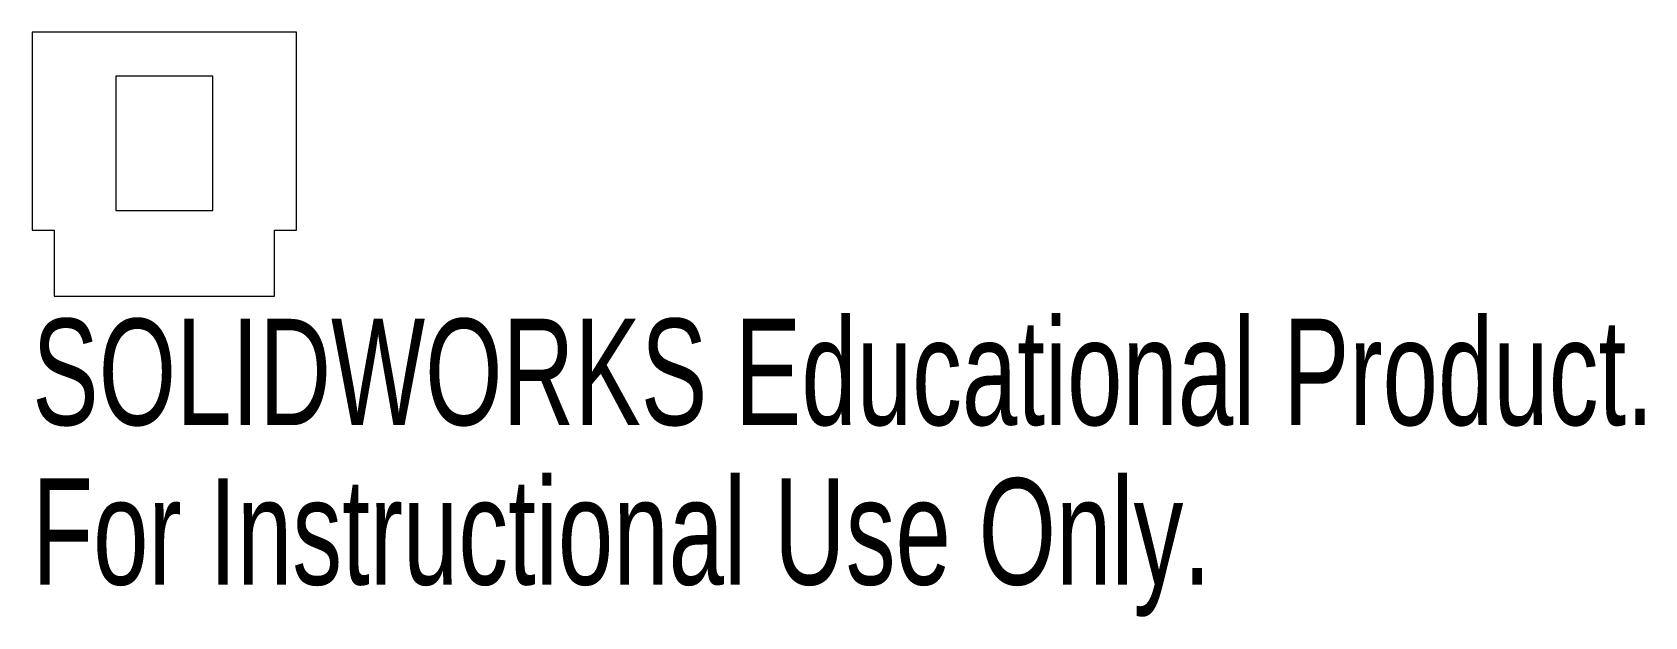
# Model space of a CAD drawing. Header units: millimetres. Extents: x -6 to 67.3, y -22.1 to 4.5.
import ezdxf

# ---------------------------------------------------------------- set-up
doc = ezdxf.new("R2010")
doc.units = ezdxf.units.MM
doc.styles.add('SLDTEXTSTYLE0', font='TXT', dxfattribs={"width": 0.7})

msp = doc.modelspace()

# ---------------------------------------------------------------- linework, layer by layer
at = {"color": 7, "linetype": 'Continuous', "lineweight": 15}
for p, q in [((-6, 4.5), (-6, -4.5)), ((6, 4.5), (-6, 4.5)), ((6, -4.5), (6, 4.5)), ((2.2, 2.5), (-2.2, 2.5)), ((-2.2, 2.5), (-2.2, -3.6)), ((2.2, -3.6), (2.2, 2.5)), ((-2.2, -3.6), (2.2, -3.6)), ((-6, -4.5), (-5, -4.5)), ((-5, -4.5), (-5, -7.5)), ((5, -4.5), (6, -4.5)), ((5, -7.5), (5, -4.5)), ((-5, -7.5), (5, -7.5))]:
    msp.add_line(p, q, dxfattribs=at)

# ---------------------------------------------------------------- texts
at = {"color": 7, "linetype": 'Continuous', "char_height": 4.83362, "attachment_point": 1, "style": 'SLDTEXTSTYLE0'}
for s, insert in [('SOLIDWORKS Educational Product.', (-6, -8.52)), ('For Instructional Use Only.', (-6, -15.77))]:
    msp.add_mtext(s, dxfattribs=dict(at, insert=insert))

doc.saveas('drawing.dxf')
